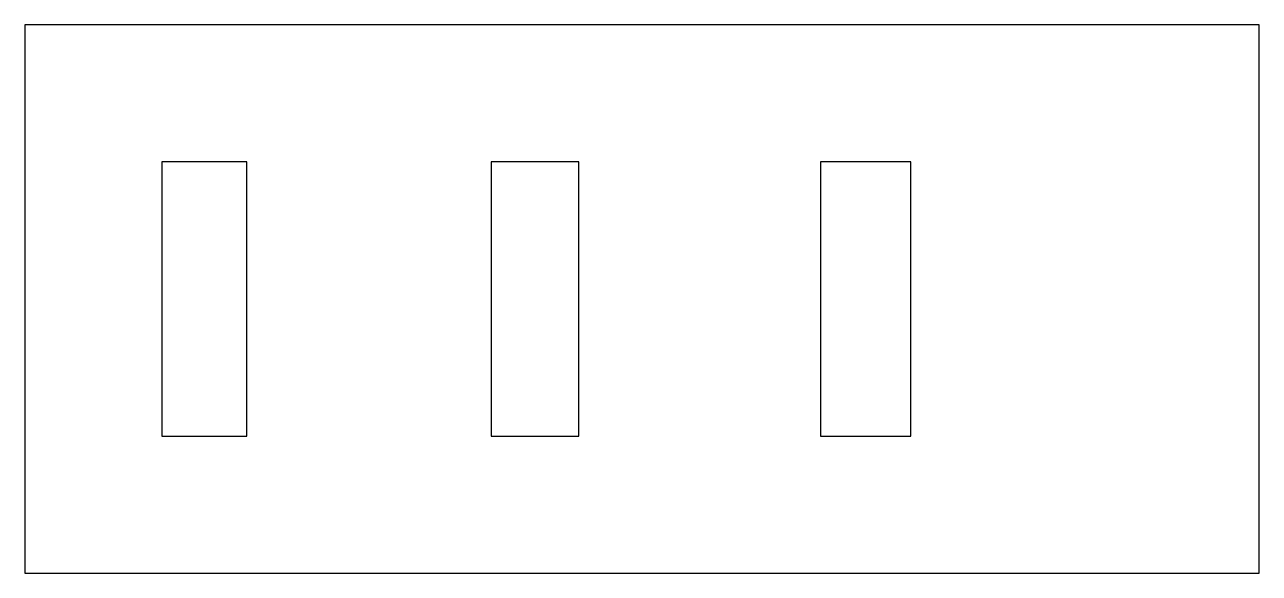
# Model space of a CAD drawing. Header units: millimetres. Extents: x 0 to 45, y 0 to 20.
import ezdxf

# ---------------------------------------------------------------- set-up
doc = ezdxf.new("R2010")
doc.units = ezdxf.units.MM
doc.layers.add('CUT_INNER', color=7, linetype='Continuous')
doc.layers.add('CUT_OUTER', color=7, linetype='Continuous')

msp = doc.modelspace()

# ---------------------------------------------------------------- linework, layer by layer
at = {"layer": 'CUT_INNER'}
for points in [[(8.1, 5), (8.1, 15), (5, 15), (5, 5)], [(20.2, 5), (20.2, 15), (17, 15), (17, 5)], [(32.3, 5), (32.3, 15), (29, 15), (29, 5)]]:
    msp.add_lwpolyline(points, close=True, dxfattribs=at)
at = {"layer": 'CUT_OUTER'}
msp.add_lwpolyline([(45, 0), (45, 20), (0, 20), (0, 0)], close=True, dxfattribs=at)

doc.saveas('drawing.dxf')
